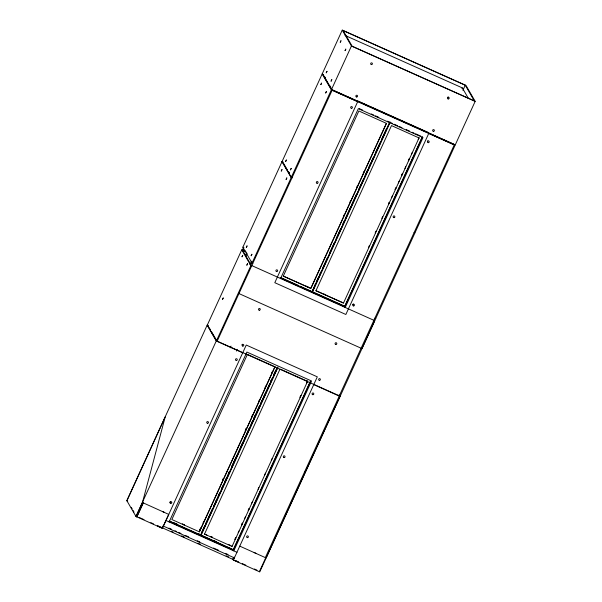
<?xml version="1.0" encoding="UTF-8"?>
<svg xmlns="http://www.w3.org/2000/svg" width="602" height="602" viewBox="0 0 602 602"><rect width="100%" height="100%" fill="white"/><g stroke="black" fill="none" stroke-linecap="round" stroke-linejoin="round"><path stroke-width="0.9" d="M127.707 501.135L126.909 500.781L165.196 416.93L142.426 502.617L136.029 516.576L126.826 500.638L207.156 325.17L208.014 325.637M252.84 263.45L252.035 263.097L242.862 247.196L281.999 161.697L282.805 162.051M292.09 177.718L291.293 177.357L282.112 161.456L322.168 73.963L322.965 74.324L332.146 90.225L217.187 341.093M342.252 30.1L322.318 73.647L331.499 89.547L455.24 144.909L475.174 101.362L465.993 85.461L342.252 30.1L351.433 46L475.174 101.362M414.131 232.605L414.928 232.959L340.19 396.199L216.449 340.837L207.329 325.035L241.748 249.853L245.962 251.734M245.255 251.034L242.696 249.89L243.411 248.084M242.696 249.89L243.863 247.332M245.503 255.368L246.685 252.802M245.925 256.083L247.098 253.517M249.973 264.632L251.538 261.215M250.778 264.496L251.952 261.93M216.449 340.837L250.868 265.648L241.748 249.853M252.035 263.097L291.18 177.598L281.999 161.697M291.293 177.357L331.348 89.864L322.168 73.963M331.499 89.547L351.433 46M136.789 516.915L143.186 502.956M143.223 502.979L136.827 516.937L135.864 515.259M230.265 347.813L231.04 346.112M236.458 351.049L237.241 349.341M157.378 525.87L162.171 528.014L163.345 525.448M199.525 530.535L200.692 527.984M222.507 480.328L223.289 478.628M245.496 430.114L246.218 428.315M199.555 530.588L200.722 528.037M203.062 522.927L203.837 521.227M222.537 480.381L223.319 478.673M245.134 431.017L246.308 428.466M251.764 416.554L252.539 414.853M258.386 402.083L259.161 400.383M265.008 387.62L265.791 385.92M271.63 373.15L272.413 371.449M343.328 216.554L344.103 214.854M349.95 202.084L350.733 200.383M356.572 187.621L357.355 185.92M363.202 173.15L363.977 171.45M199.397 531.852L274.986 366.753L247.414 354.382L171.856 519.526L199.397 531.852L274.956 366.701M386.424 123.357L310.835 288.448L283.294 276.13L358.852 110.979L386.424 123.357L310.805 288.396L283.264 276.077M213.439 506.463L214.222 504.754M215.396 502.196L216.178 500.488M218.135 496.221L219.692 492.805M221.649 488.538L222.823 485.972M224.779 481.705L226.337 478.289M228.293 474.022L229.467 471.464M231.424 467.197L232.982 463.781M233.764 462.073L237.286 454.39M240.409 447.557L243.148 441.582M243.93 439.874L245.097 437.315M247.053 433.049L249.792 427.074M250.575 425.366L252.915 420.241M253.698 418.533L255.263 415.124M257.22 410.85L259.56 405.733M261.125 402.317L261.908 400.608M263.864 396.342L266.596 390.367M270.501 381.826L272.066 378.417M274.023 374.143L275.197 371.584M201.241 533.191L204.763 525.508M205.545 523.808L207.103 520.391M207.886 518.683L212.581 508.442M214.53 504.167L217.269 498.193M218.052 496.484L219.226 493.926M221.175 489.659L223.914 483.684M224.697 481.976L227.037 476.852M227.819 475.144L229.385 471.727M231.341 467.461L236.029 457.219M237.986 452.952L242.674 442.703M244.63 438.437L249.318 428.195M251.275 423.928L252.832 420.512M253.615 418.804L259.477 405.996M260.26 404.288L264.948 394.047M266.904 389.78L269.643 383.805M270.426 382.097L271.592 379.531M273.549 375.264L276.288 369.289M315.418 283.82L312.137 291.91L389.915 122.033M316.2 282.112L318.541 276.988M319.323 275.28L320.889 271.871M322.845 267.597L327.533 257.355M329.49 253.088L334.178 242.847M336.134 238.573L340.822 228.331M342.779 224.064L344.336 220.648M345.119 218.94L350.981 206.132M351.764 204.432L356.452 194.183M358.408 189.916L361.147 183.941M361.93 182.233L363.096 179.674M365.053 175.4L367.792 169.425M368.575 167.717L370.915 162.6M371.697 160.892L373.263 157.476M375.212 153.209L379.907 142.967M381.856 138.693L386.552 128.452M277.387 367.724L200.782 535.043L233.35 549.919L310.346 381.751M389.607 122.62L312.22 291.646L312.453 292.053L344.788 306.523L422.175 137.497M169.215 521.227L200.699 535.313L277.695 367.137M201.015 535.456L278.011 367.28M312.453 292.053L390.231 122.176M204.507 534.132L280.065 368.988M234.93 539.241L235.683 537.488M241.552 524.771L242.305 523.018M248.182 510.308L248.957 508.6M299.999 397.124L300.774 395.416M306.621 382.654L307.404 380.953M368.575 247.332L369.357 245.631M375.204 232.869L375.979 231.16M381.826 218.398L382.601 216.697M388.448 203.927L389.231 202.227M395.07 189.464L395.853 187.764M401.692 174.994L402.475 173.293M408.322 160.531L409.097 158.83M235.081 539.497L235.856 537.797M238.196 532.687L238.979 530.987M241.703 525.027L242.486 523.326M244.818 518.217L245.601 516.516M248.325 510.564L249.108 508.856M251.44 503.754L252.223 502.053M258.07 489.283L258.845 487.582M264.692 474.82L265.467 473.119M271.314 460.349L272.096 458.649M300.15 397.38L300.925 395.672M306.772 382.91L307.547 381.209M388.599 204.191L389.374 202.483M391.714 197.381L392.489 195.68M395.221 189.72L395.996 188.02M398.336 182.91L399.118 181.21M401.843 175.25L402.625 173.549M404.958 168.447L405.74 166.746M408.465 160.787L409.247 159.086M411.58 153.977L412.362 152.276M418.209 139.513L418.984 137.813M204.477 534.079L232.048 546.458L307.607 381.314M419.045 137.911L343.486 303.054L315.945 290.736L391.503 125.592L419.075 137.963M310.188 381.676L233.192 549.852L233.787 550.875L311.558 380.998L246.895 352.065L169.117 521.942L168.733 521.279L233.395 550.205M422.408 136.571L344.63 306.448L345.224 307.479L422.995 137.595L358.333 108.661L280.555 278.545L280.171 277.876L344.833 306.809M233.591 557.377L232.808 559.085L233.222 559.807L238.813 562.306M233.222 559.807L234.396 557.241M461.952 88.69L462.321 87.892L345.074 35.435M462.908 90.33L465.256 85.206L343.11 30.559L352.17 46.256L474.316 100.903L465.256 85.206M265.332 557.61L304.477 472.111L305.274 472.465M339.28 396.078L304.582 471.87L305.38 472.231M259.349 571.719L265.73 557.783M340.025 396.334L266.129 557.964L239.754 546.127M242.621 352.757L216.276 340.973L135.947 516.433L162.374 528.36L246.256 345.051L317.314 376.844L233.373 560.063L259.748 571.9L340.077 396.44L339.159 394.844M170.712 501.963L170.682 502.775M357.957 101.008L359.672 101.776M360.124 101.979L377.236 109.632M377.65 109.82L389.208 114.99M389.629 115.178L405.462 122.259M405.898 122.462L423.018 130.115M423.424 130.295L428.556 132.598M333.087 90.187L454.382 144.45M332.086 90.119L357.693 101.655L274.805 282.699L345.857 314.485L428.744 133.441L428.157 132.417M428.692 133.343L454.292 144.871L339.332 395.74M331.348 89.864L455.089 145.232L415.034 232.718L414.236 232.364M359.236 108.578L362.652 110.106M371.201 113.928L373.767 115.072M375.475 115.84L378.891 117.367M387.44 121.19L392.572 123.485M394.28 124.253L397.696 125.78M399.404 126.548L401.97 127.692M406.245 129.603L409.661 131.138M412.227 132.282L413.935 133.05M415.643 133.81L420.775 136.105M282.112 161.456L282.91 161.818M291.18 177.598L291.978 177.951M242.862 247.196L243.659 247.55M242.636 249.785L244.344 250.552M245.052 251.252L242.486 250.101L251.666 266.009L250.868 265.648M306.426 286.168L308.096 286.921M324.057 294.062L325.727 294.807M315.915 290.683L343.456 303.009M374.986 318.104L375.783 318.458M281.262 277.8L298.374 285.453M299.984 286.176L345.42 306.501M280.652 277.831L312.295 291.985M239.032 293.603L361.983 348.603L374.76 320.693L251.756 265.58M207.329 325.035L208.126 325.396M280.901 369.365L307.637 381.359M313.68 384.55L340.077 396.44M162.706 511.617L164.451 512.4M254.179 552.516L255.88 553.276M210.858 536.555L212.529 537.308M228.384 544.396L230.054 545.149M182.444 523.921L184.137 524.718M210.918 536.66L212.619 537.458M182.617 524.229L184.287 524.974M205.252 534.35L206.922 535.103M126.826 500.638L127.624 500.992M173.85 522.694L177.297 524.237M198.525 533.733L200.225 534.493M214.161 540.724L216.712 541.868M169.832 521.197L225.457 546.082M227.135 546.834L232.274 549.137M165.926 520.512L236.977 552.305M168.974 528.112L171.547 529.263M174.971 530.791L176.679 531.558M178.395 532.326L180.961 533.477M185.243 535.389L188.667 536.924M197.223 540.754L199.796 541.898M213.492 548.031L218.624 550.326M225.479 553.388L228.045 554.54M163.368 526.095L234.419 557.888L234.035 557.219L233.019 559.446L161.968 527.661M171.382 531.303L173.098 532.07M181.653 535.893L184.22 537.044M197.9 543.162L200.466 544.313M226.126 555.796L228.692 556.94M138.866 517.321L143.998 519.624M150.846 522.679L153.412 523.83M157.686 525.742L161.11 527.277M235.585 560.597L238.151 561.741M242.425 563.653L245.849 565.188M254.405 569.01L256.971 570.162M462.321 87.892L468.356 98.344M324.531 76.462L325.441 78.027M329.971 85.875L330.874 87.448M288.418 171.352L289.336 172.947M283.264 162.849L287.387 170.005M288.305 171.593L289.223 173.188M290.6 175.573L291.518 177.161M344.555 306.109L344.788 306.523M209.323 327.902L210.233 329.482M211.603 331.852L217.074 341.326M207.156 325.17L216.336 341.071M231.725 545.894L232.048 546.458M200.458 534.9L200.699 535.313M161.757 527.299L162.171 528.014M162.277 528.247L168.771 514.409L142.335 502.474M131.274 507.313L132.184 508.893M133.095 510.473L134.005 512.054M427.45 141.304A0.88 0.873 -30 0 1 427.939 140.845M352.825 304.371A0.88 0.873 -30 0 1 353.419 304.055M447.745 97.246A0.88 0.873 -30 0 1 448.4 97.095M242.072 344.735A0.88 0.873 -30 0 1 242.568 344.276M170.306 503.054A0.88 0.873 -30 0 1 170.185 501.82M222.492 299.442L223.199 298.005L222.492 299.442M242.027 256.776L242.711 255.338L242.027 256.776M246.338 247.362L247.046 245.925L246.338 247.362M246.85 265.136L247.565 263.699L246.85 265.136M251.162 255.722L251.877 254.285L251.162 255.722M281.277 171.036L281.992 169.598L281.277 171.036M285.664 161.464L286.371 160.027L285.664 161.464M286.108 179.396L286.815 177.959L286.108 179.396M290.488 169.824L291.202 168.387L290.488 169.824M320.866 84.581L321.543 83.144L320.866 84.581M326.269 72.774L326.976 71.337L326.269 72.774M325.69 92.941L326.397 91.504L325.69 92.941M331.092 81.135L331.807 79.697L331.092 81.135M340.25 42.23L340.965 40.793L340.25 42.23M345.081 50.591L345.789 49.153L345.081 50.591M428.172 142.659A0.88 0.873 -30 0 0 429.143 141.485A0.88 0.873 -30 0 0 427.646 141.244A0.88 0.873 -30 0 0 428.172 142.659M351.372 108.3A0.88 0.873 -30 0 0 352.343 107.126A0.88 0.873 -30 0 0 350.846 106.885A0.88 0.873 -30 0 0 351.372 108.3M433.365 131.334A0.88 0.873 -30 0 0 434.328 130.16A0.88 0.873 -30 0 0 432.83 129.919A0.88 0.873 -30 0 0 433.365 131.334M356.557 96.975A0.88 0.873 -30 0 0 357.528 95.801A0.88 0.873 -30 0 0 356.03 95.56A0.88 0.873 -30 0 0 356.557 96.975M393.851 217.631A0.88 0.873 -30 0 0 394.822 216.457A0.88 0.873 -30 0 0 393.324 216.216A0.88 0.873 -30 0 0 393.851 217.631M317.051 183.271A0.88 0.873 -30 0 0 318.022 182.097A0.88 0.873 -30 0 0 316.517 181.857A0.88 0.873 -30 0 0 317.051 183.271M353.427 305.921A0.88 0.873 -30 0 0 354.397 304.747A0.88 0.873 -30 0 0 352.9 304.507A0.88 0.873 -30 0 0 353.427 305.921M276.627 271.562A0.88 0.873 -30 0 0 277.597 270.388A0.88 0.873 -30 0 0 276.1 270.147A0.88 0.873 -30 0 0 276.627 271.562M448.189 98.954A0.88 0.873 -30 0 0 449.152 97.78A0.88 0.873 -30 0 0 447.655 97.539A0.88 0.873 -30 0 0 448.189 98.954M371.389 64.595A0.88 0.873 -30 0 0 372.352 63.421A0.88 0.873 -30 0 0 370.855 63.18A0.88 0.873 -30 0 0 371.389 64.595M335.796 344.457A0.88 0.873 -30 0 0 336.766 343.283A0.88 0.873 -30 0 0 335.269 343.042A0.88 0.873 -30 0 0 335.796 344.457M319.369 380.344A0.88 0.873 -30 0 0 320.332 379.17A0.88 0.873 -30 0 0 318.834 378.929A0.88 0.873 -30 0 0 319.369 380.344M242.802 346.09A0.88 0.873 -30 0 0 243.772 344.916A0.88 0.873 -30 0 0 242.275 344.675A0.88 0.873 -30 0 0 242.802 346.09M259.236 310.203A0.88 0.873 -30 0 0 260.207 309.029A0.88 0.873 -30 0 0 258.702 308.788A0.88 0.873 -30 0 0 259.236 310.203M170.795 503.37A0.88 0.873 -30 0 0 171.766 502.196A0.88 0.873 -30 0 0 170.268 501.955A0.88 0.873 -30 0 0 170.795 503.37M207.457 423.296A0.88 0.873 -30 0 0 208.427 422.122A0.88 0.873 -30 0 0 206.93 421.882A0.88 0.873 -30 0 0 207.457 423.296M284.016 457.55A0.88 0.873 -30 0 0 284.987 456.376A0.88 0.873 -30 0 0 283.489 456.135A0.88 0.873 -30 0 0 284.016 457.55M236.232 360.447A0.88 0.873 -30 0 0 237.203 359.274A0.88 0.873 -30 0 0 235.698 359.033A0.88 0.873 -30 0 0 236.232 360.447M247.354 537.624A0.88 0.873 -30 0 0 248.325 536.45A0.88 0.873 -30 0 0 246.828 536.209A0.88 0.873 -30 0 0 247.354 537.624M312.792 394.701A0.88 0.873 -30 0 0 313.762 393.527A0.88 0.873 -30 0 0 312.265 393.287A0.88 0.873 -30 0 0 312.792 394.701"/></g></svg>
